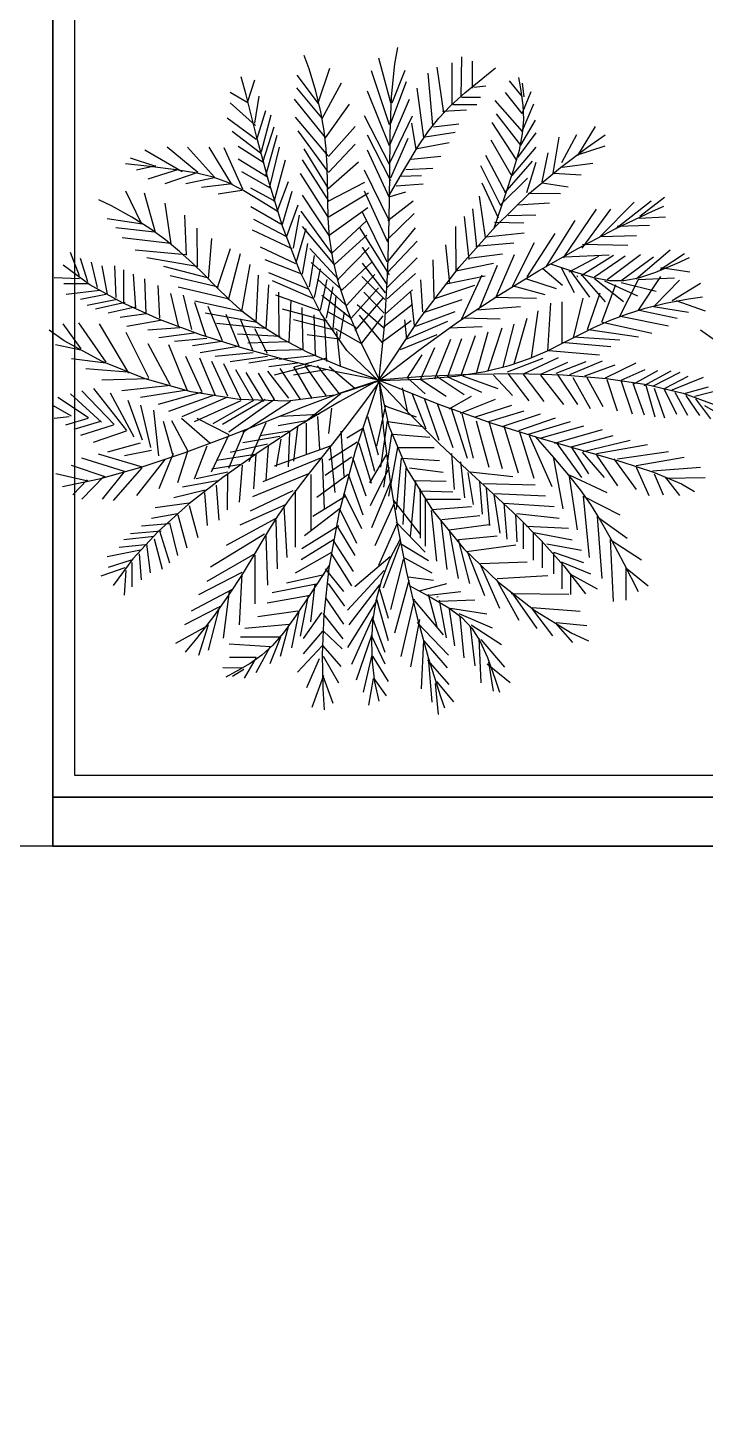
# Model space of a CAD drawing. Header units: millimetres. Extents: x 1993 to 4093, y 1262 to 2017.
# Drawn here: x 3543.47 to 3551.76, y 1584.18 to 1601.14 of the extents above; entities that cross this region are included whole.
import ezdxf

# ---------------------------------------------------------------- set-up
doc = ezdxf.new("R2010")
doc.units = ezdxf.units.MM
for name, color, linetype, lineweight in [('FLR CARPET', 254, 'Continuous', 15), ('LOW HEIGHT STORAGE WITH PLANTER BOX', 251, 'Continuous', 25), ('PASSAGE', 251, 'Continuous', 25)]:
    doc.layers.add(name, color=color, linetype=linetype, lineweight=lineweight)
doc.layers.add('PLANNER', color=3, linetype='Continuous')

# ---------------------------------------------------------------- blocks, each defined once
blk = doc.blocks.new('LSH 6FT')
at = {"layer": 'LOW HEIGHT STORAGE WITH PLANTER BOX'}
for p, q in [((-4.263, -26.893), (-4.41, -26.344)), ((-3.512, -26.912), (-3.512, -26.399)), ((-3.402, -26.82), (-3.393, -26.326)), ((-3.265, -26.71), (-3.265, -26.381)), ((-6.012, -26.875), (-5.93, -26.61)), ((-5.148, -26.899), (-5.412, -26.551)), ((-5.149, -26.878), (-5.012, -26.466)), ((-4.281, -27.159), (-4.501, -26.5)), ((-4.245, -26.893), (-4.089, -26.49)), ((-3.75, -27.168), (-3.805, -26.527)), ((-3.613, -27.013), (-3.695, -26.454)), ((-6.012, -26.893), (-6.232, -26.765)), ((-5.108, -27.074), (-5.414, -26.706)), ((-5.104, -27.082), (-4.866, -26.648)), ((-4.281, -27.416), (-4.547, -26.747)), ((-4.263, -27.141), (-4.071, -26.628)), ((-3.86, -27.315), (-3.943, -26.71)), ((-3.247, -26.701), (-3.1, -26.683)), ((-2.657, -27.021), (-2.859, -26.766)), ((-2.651, -26.818), (-2.81, -26.623)), ((-2.657, -27.021), (-2.547, -26.751)), ((-2.633, -26.816), (-2.65, -26.652)), ((-5.921, -27.168), (-6.232, -26.893)), ((-5.93, -27.141), (-5.875, -26.811)), ((-5.068, -27.311), (-5.444, -26.846)), ((-5.063, -27.319), (-4.771, -26.909)), ((-4.272, -27.397), (-4.034, -26.848)), ((-3.503, -26.912), (-3.21, -26.912)), ((-3.393, -26.82), (-3.164, -26.82)), ((-2.652, -27.241), (-2.987, -26.862)), ((-2.653, -27.232), (-2.513, -26.904)), ((-5.912, -27.342), (-6.269, -27.077)), ((-5.902, -27.342), (-5.792, -26.985)), ((-5.847, -27.489), (-5.728, -27.04)), ((-5.031, -27.54), (-5.432, -27.067)), ((-4.281, -27.645), (-4.584, -27.049)), ((-4.272, -27.617), (-3.998, -27.049)), ((-3.631, -26.994), (-3.338, -26.976)), ((-2.671, -27.409), (-2.969, -27.026)), ((-2.671, -27.409), (-2.492, -27.105)), ((-5.857, -27.507), (-6.205, -27.242)), ((-5.829, -27.617), (-5.692, -27.187)), ((-5.792, -27.782), (-5.655, -27.287)), ((-5.032, -27.736), (-5.397, -27.235)), ((-5.027, -27.548), (-4.701, -27.182)), ((-4.263, -27.846), (-4.547, -27.287)), ((-3.952, -27.461), (-4.007, -27.141)), ((-3.842, -27.306), (-3.476, -27.251)), ((-3.741, -27.187), (-3.43, -27.15)), ((-2.726, -27.59), (-3.023, -27.133)), ((-2.71, -27.561), (-2.484, -27.26)), ((-2.17, -27.623), (-1.985, -27.281)), ((-1.976, -27.538), (-1.756, -27.183)), ((-6.626, -27.745), (-7.001, -27.434)), ((-6.424, -27.8), (-6.754, -27.434)), ((-6.214, -27.883), (-6.488, -27.434)), ((-6.076, -27.947), (-6.305, -27.443)), ((-5.82, -27.626), (-6.131, -27.425)), ((-5.747, -27.938), (-5.628, -27.434)), ((-5.028, -27.941), (-5.323, -27.455)), ((-5.028, -27.744), (-4.702, -27.399)), ((-4.263, -27.809), (-4.052, -27.324)), ((-3.943, -27.452), (-3.549, -27.379)), ((-2.789, -27.772), (-3.037, -27.347)), ((-2.779, -27.78), (-2.484, -27.435)), ((-2.275, -27.754), (-2.202, -27.313)), ((-1.977, -27.529), (-1.639, -27.42)), ((-7.139, -27.672), (-7.45, -27.571)), ((-6.818, -27.736), (-7.276, -27.471)), ((-5.774, -27.8), (-6.131, -27.58)), ((-5.692, -28.102), (-5.554, -27.59)), ((-5.017, -28.101), (-5.346, -27.59)), ((-5.036, -27.945), (-4.661, -27.615)), ((-4.281, -28.057), (-4.547, -27.471)), ((-4.016, -27.58), (-3.65, -27.544)), ((-2.858, -27.991), (-3.1, -27.537)), ((-2.867, -27.992), (-2.531, -27.606)), ((-2.6, -27.991), (-2.483, -27.62)), ((-2.411, -27.861), (-2.339, -27.503)), ((-2.164, -27.678), (-1.791, -27.629)), ((-7.139, -27.663), (-7.377, -27.718)), ((-6.864, -27.709), (-7.239, -27.828)), ((-6.626, -27.745), (-7.029, -27.883)), ((-5.738, -27.938), (-6.086, -27.736)), ((-5.035, -28.285), (-5.371, -27.758)), ((-4.281, -28.341), (-4.584, -27.718)), ((-4.144, -27.791), (-3.888, -27.782)), ((-4.08, -27.709), (-3.75, -27.69)), ((-2.915, -28.153), (-3.16, -27.664)), ((-2.266, -27.753), (-1.933, -27.773)), ((-7.32, -28.362), (-7.509, -27.972)), ((-6.424, -27.809), (-6.772, -27.883)), ((-6.205, -27.883), (-6.58, -27.928)), ((-6.086, -27.965), (-6.379, -28.011)), ((-5.692, -28.093), (-5.976, -27.938)), ((-5.655, -28.222), (-5.518, -27.855)), ((-5.591, -28.377), (-5.472, -27.974)), ((-5.03, -28.097), (-4.583, -27.864)), ((-4.3, -28.597), (-4.584, -27.974)), ((-4.199, -27.91), (-3.869, -27.883)), ((-2.945, -28.304), (-3.147, -27.874)), ((-2.925, -28.145), (-2.591, -27.815)), ((-2.41, -27.87), (-2.092, -27.919)), ((-7.146, -28.478), (-7.277, -28)), ((-6.952, -28.619), (-7.028, -28.121)), ((-5.536, -28.524), (-5.399, -28.139)), ((-5.01, -28.531), (-5.346, -28.024)), ((-5.039, -28.298), (-4.536, -27.994)), ((-4.3, -28.331), (-3.988, -28.093)), ((-4.272, -28.038), (-4.08, -27.983)), ((-3.104, -28.542), (-3.176, -28.034)), ((-2.713, -28.141), (-2.32, -28.118)), ((-2.581, -27.998), (-2.185, -28.002)), ((-1.704, -28.535), (-1.286, -28.109)), ((-1.509, -28.433), (-1.077, -28.093)), ((-1.217, -28.28), (-0.914, -28.049)), ((-7.305, -28.377), (-7.737, -28.311)), ((-6.766, -28.758), (-6.787, -28.268)), ((-5.609, -28.377), (-5.976, -28.167)), ((-5.454, -28.67), (-5.38, -28.267)), ((-4.982, -28.743), (-5.36, -28.217)), ((-5.019, -28.514), (-4.545, -28.175)), ((-4.309, -28.844), (-4.611, -28.231)), ((-4.309, -28.57), (-3.979, -28.249)), ((-3.305, -28.812), (-3.361, -28.284)), ((-3.211, -28.655), (-3.261, -28.19)), ((-2.828, -28.273), (-2.488, -28.265)), ((-2.15, -28.789), (-1.747, -28.195)), ((-1.922, -28.67), (-1.571, -28.196)), ((-1.225, -28.304), (-0.901, -28.29)), ((-7.155, -28.475), (-7.63, -28.424)), ((-6.629, -28.9), (-6.636, -28.425)), ((-5.472, -28.68), (-5.957, -28.451)), ((-5.536, -28.533), (-5.939, -28.322)), ((-5.417, -28.835), (-5.298, -28.432)), ((-4.96, -28.866), (-5.344, -28.405)), ((-4.986, -28.735), (-4.563, -28.339)), ((-4.281, -29), (-4.648, -28.414)), ((-4.291, -28.826), (-3.961, -28.423)), ((-3.465, -28.958), (-3.468, -28.405)), ((-3.096, -28.532), (-2.631, -28.483)), ((-2.994, -28.355), (-2.634, -28.363)), ((-2.361, -28.899), (-2.007, -28.331)), ((-1.493, -28.404), (-1.096, -28.392)), ((-6.96, -28.616), (-7.554, -28.545)), ((-6.496, -29.05), (-6.456, -28.552)), ((-5.344, -28.991), (-5.28, -28.615)), ((-4.955, -28.874), (-4.556, -28.511)), ((-4.309, -28.973), (-3.943, -28.588)), ((-3.541, -29.104), (-3.592, -28.63)), ((-3.221, -28.646), (-2.756, -28.606)), ((-2.774, -29.137), (-2.505, -28.603)), ((-2.596, -29.023), (-2.253, -28.492)), ((-1.915, -28.625), (-1.362, -28.635)), ((-1.696, -28.53), (-1.257, -28.518)), ((-8.073, -29.009), (-8.183, -28.725)), ((-7.972, -29.083), (-8.064, -28.799)), ((-6.775, -28.755), (-7.392, -28.696)), ((-6.638, -28.897), (-7.249, -28.791)), ((-6.386, -29.154), (-6.227, -28.676)), ((-6.252, -29.304), (-6.103, -28.736)), ((-5.426, -28.863), (-5.857, -28.661)), ((-5.353, -28.991), (-5.802, -28.817)), ((-5.261, -29.147), (-5.197, -28.762)), ((-4.899, -29.061), (-5.254, -28.678)), ((-4.911, -29.057), (-4.529, -28.662)), ((-4.309, -29.119), (-4.611, -28.661)), ((-4.309, -29.156), (-3.943, -28.789)), ((-3.733, -29.29), (-3.747, -28.813)), ((-3.307, -28.794), (-2.898, -28.741)), ((-2.968, -29.259), (-2.748, -28.751)), ((-2.133, -28.78), (-1.589, -28.754)), ((-2.081, -28.96), (-1.716, -28.768)), ((-1.932, -29.006), (-1.536, -28.757)), ((-1.768, -29.023), (-1.396, -28.766)), ((-1.616, -29.057), (-1.208, -28.751)), ((-1.444, -29.07), (-1.048, -28.78)), ((-1.26, -29.046), (-0.844, -28.694)), ((-0.967, -28.934), (-0.668, -28.736)), ((-7.853, -29.156), (-7.926, -28.844)), ((-7.734, -29.238), (-7.798, -28.89)), ((-7.624, -29.275), (-7.642, -28.89)), ((-7.532, -29.348), (-7.532, -28.936)), ((-7.386, -29.403), (-7.413, -28.991)), ((-6.493, -29.041), (-7.044, -28.898)), ((-6.087, -29.446), (-5.984, -28.872)), ((-5.27, -29.174), (-5.756, -28.973)), ((-4.868, -29.18), (-5.238, -28.846)), ((-5.197, -29.275), (-5.124, -28.927)), ((-4.864, -29.188), (-4.489, -28.837)), ((-4.327, -29.22), (-4.611, -28.854)), ((-4.309, -29.293), (-3.961, -28.982)), ((-3.466, -28.949), (-3.006, -28.854)), ((-3.178, -29.411), (-2.959, -28.882)), ((-2.401, -28.921), (-2.16, -29.125)), ((-2.18, -28.908), (-2.019, -29.216)), ((-2.06, -28.959), (-1.833, -29.274)), ((-0.959, -28.91), (-0.602, -28.96)), ((-8.073, -29.046), (-8.384, -29.037)), ((-7.972, -29.11), (-8.265, -29.11)), ((-7.258, -29.467), (-7.276, -29.046)), ((-7.093, -29.531), (-7.111, -29.128)), ((-6.374, -29.148), (-6.965, -29.01)), ((-6.258, -29.293), (-6.866, -29.149)), ((-5.91, -29.581), (-5.882, -29.002)), ((-5.791, -29.659), (-5.757, -29.12)), ((-5.206, -29.293), (-5.71, -29.073)), ((-4.824, -29.363), (-5.161, -29.053)), ((-5.124, -29.431), (-5.042, -29.055)), ((-5.051, -29.531), (-4.968, -29.147)), ((-4.808, -29.375), (-4.458, -28.996)), ((-4.748, -29.53), (-4.414, -29.16)), ((-4.336, -29.302), (-4.62, -29.018)), ((-3.873, -29.452), (-3.896, -29.059)), ((-3.724, -29.289), (-3.235, -29.127)), ((-3.587, -29.109), (-3.109, -29.012)), ((-3.397, -29.546), (-3.145, -29)), ((-2.766, -29.132), (-2.379, -29.24)), ((-2.604, -29.047), (-2.241, -29.167)), ((-1.973, -29.027), (-1.981, -29.011)), ((-1.924, -29.002), (-1.64, -29.328)), ((-1.768, -29.044), (-1.414, -29.324)), ((-1.681, -29.577), (-1.507, -29.119)), ((-1.648, -29.074), (-1.244, -29.255)), ((-1.461, -29.504), (-1.232, -29.055)), ((-1.443, -29.091), (-1.015, -29.197)), ((-1.235, -29.054), (-0.789, -29.037)), ((-1.232, -29.431), (-0.957, -29.018)), ((-1.03, -29.376), (-0.728, -29.064)), ((-0.82, -29.312), (-0.472, -29.101)), ((-7.826, -29.192), (-8.238, -29.238)), ((-7.752, -29.238), (-8.064, -29.302)), ((-7.615, -29.302), (-7.981, -29.376)), ((-6.864, -29.623), (-6.956, -29.229)), ((-6.699, -29.669), (-6.8, -29.247)), ((-6.069, -29.451), (-6.663, -29.322)), ((-5.133, -29.44), (-5.673, -29.247)), ((-5.631, -29.76), (-5.633, -29.21)), ((-5.507, -29.821), (-5.482, -29.308)), ((-4.743, -29.538), (-5.109, -29.253)), ((-4.968, -29.66), (-4.932, -29.257)), ((-4.7, -29.681), (-4.359, -29.286)), ((-4.346, -29.467), (-4.593, -29.211)), ((-4.327, -29.476), (-3.998, -29.183)), ((-3.975, -29.62), (-4.018, -29.21)), ((-3.863, -29.46), (-3.392, -29.3)), ((-2.993, -29.272), (-2.48, -29.283)), ((-2.166, -29.834), (-2.166, -29.33)), ((-2.029, -29.769), (-1.91, -29.284)), ((-1.855, -29.669), (-1.699, -29.22)), ((-0.774, -29.312), (-0.417, -29.44)), ((-7.514, -29.339), (-7.88, -29.421)), ((-7.395, -29.394), (-7.725, -29.467)), ((-7.258, -29.476), (-7.578, -29.522)), ((-6.525, -29.76), (-6.662, -29.339)), ((-5.901, -29.584), (-6.538, -29.47)), ((-6.324, -29.806), (-6.498, -29.385)), ((-6.122, -29.879), (-6.278, -29.486)), ((-5.042, -29.568), (-5.591, -29.421)), ((-5.336, -29.916), (-5.348, -29.4)), ((-5.185, -29.985), (-5.203, -29.487)), ((-4.688, -29.643), (-5.036, -29.453)), ((-4.886, -29.788), (-4.831, -29.458)), ((-4.355, -29.65), (-4.675, -29.366)), ((-4.364, -29.834), (-4.648, -29.495)), ((-4.346, -29.632), (-3.998, -29.357)), ((-3.956, -29.627), (-3.477, -29.447)), ((-3.211, -29.428), (-2.675, -29.385)), ((-2.541, -30.017), (-2.459, -29.44)), ((-2.34, -29.934), (-2.303, -29.348)), ((-1.223, -29.431), (-0.756, -29.531)), ((-1.049, -29.385), (-0.618, -29.458)), ((-8.055, -29.907), (-8.275, -29.601)), ((-7.749, -30.069), (-8.083, -29.585)), ((-7.47, -30.204), (-7.831, -29.598)), ((-7.084, -29.559), (-7.496, -29.632)), ((-6.846, -29.65), (-7.239, -29.678)), ((-5.799, -29.656), (-6.396, -29.594)), ((-5.948, -29.934), (-6.104, -29.541)), ((-5.774, -29.962), (-5.93, -29.66)), ((-4.959, -29.678), (-5.454, -29.55)), ((-5.046, -30.06), (-5.076, -29.539)), ((-4.628, -29.839), (-4.95, -29.656)), ((-4.62, -29.835), (-4.359, -29.503)), ((-4.373, -29.824), (-4.016, -29.559)), ((-4.068, -29.786), (-4.093, -29.549)), ((-4.077, -29.787), (-3.566, -29.567)), ((-3.551, -29.647), (-3.146, -29.631)), ((-3.397, -29.525), (-2.926, -29.537)), ((-3.073, -30.172), (-2.899, -29.65)), ((-2.889, -30.127), (-2.752, -29.605)), ((-2.752, -30.09), (-2.596, -29.531)), ((-1.845, -29.669), (-1.232, -29.76)), ((-1.671, -29.577), (-1.067, -29.715)), ((-1.452, -29.504), (-0.866, -29.623)), ((-7.224, -30.262), (-7.505, -29.705)), ((-6.672, -29.715), (-7.102, -29.769)), ((-6.516, -29.779), (-6.91, -29.815)), ((-6.333, -29.815), (-6.69, -29.87)), ((-5.62, -29.754), (-6.141, -29.727)), ((-5.515, -29.818), (-6.013, -29.836)), ((-4.895, -29.788), (-5.289, -29.733)), ((-4.88, -30.115), (-4.925, -29.695)), ((-4.146, -29.914), (-3.696, -29.728)), ((-3.723, -30.273), (-3.53, -29.788)), ((-3.567, -30.246), (-3.393, -29.779)), ((-3.402, -30.227), (-3.228, -29.742)), ((-3.21, -30.191), (-3.073, -29.696)), ((-2.175, -29.824), (-1.571, -29.879)), ((-2.029, -29.76), (-1.461, -29.797)), ((-8.058, -29.92), (-8.37, -29.857)), ((-6.965, -30.345), (-7.234, -29.844)), ((-6.751, -30.422), (-6.982, -29.858)), ((-6.578, -30.428), (-6.773, -30.001)), ((-6.131, -29.879), (-6.598, -29.953)), ((-5.948, -29.953), (-6.415, -29.998)), ((-5.774, -29.998), (-6.232, -30.063)), ((-5.356, -29.919), (-5.813, -29.932)), ((-5.176, -29.988), (-5.636, -30.038)), ((-4.062, -30.264), (-3.878, -29.98)), ((-3.897, -30.273), (-3.723, -29.889)), ((-2.331, -29.925), (-1.708, -29.98)), ((-7.753, -30.082), (-8.174, -30.03)), ((-7.487, -30.192), (-7.999, -30.15)), ((-6.415, -30.471), (-6.603, -30.019)), ((-6.259, -30.486), (-6.453, -30.059)), ((-6.096, -30.529), (-6.307, -30.091)), ((-5.944, -30.537), (-6.159, -30.164)), ((-5.646, -30.026), (-6.003, -30.081)), ((-5.408, -30.081), (-5.756, -30.127)), ((-5.234, -30.108), (-5.692, -30.227)), ((-5.365, -30.53), (-5.619, -30.147)), ((-5.06, -30.163), (-5.454, -30.227)), ((-5.227, -30.513), (-5.452, -30.125)), ((-5.063, -30.025), (-5.445, -30.131)), ((-5.057, -30.478), (-5.313, -30.108)), ((-4.89, -30.455), (-5.161, -30.115)), ((-4.705, -30.391), (-5.017, -30.127)), ((-2.835, -30.189), (-2.398, -30.018)), ((-2.638, -30.21), (-2.209, -30.013)), ((-2.427, -30.217), (-2.098, -30.067)), ((-2.241, -30.202), (-1.872, -30.06)), ((-2.074, -30.222), (-1.674, -30.052)), ((-1.889, -30.236), (-1.517, -30.102)), ((-1.635, -30.259), (-1.258, -30.077)), ((-1.445, -30.291), (-1.149, -30.16)), ((-1.29, -30.333), (-0.993, -30.173)), ((-1.161, -30.354), (-0.831, -30.175)), ((-7.228, -30.275), (-7.801, -30.29)), ((-5.82, -30.549), (-6.034, -30.197)), ((-5.686, -30.525), (-5.882, -30.204)), ((-5.514, -30.51), (-5.768, -30.181)), ((-4.062, -30.255), (-3.842, -30.456)), ((-3.897, -30.282), (-3.585, -30.484)), ((-3.695, -30.246), (-3.366, -30.466)), ((-3.576, -30.246), (-3.155, -30.438)), ((-3.384, -30.237), (-2.954, -30.392)), ((-3.005, -30.228), (-2.773, -30.476)), ((-2.83, -30.207), (-2.573, -30.544)), ((-2.647, -30.213), (-2.39, -30.549)), ((-2.433, -30.228), (-2.151, -30.586)), ((-2.227, -30.218), (-1.98, -30.586)), ((-2.035, -30.258), (-1.823, -30.636)), ((-1.864, -30.258), (-1.668, -30.612)), ((-1.618, -30.283), (-1.491, -30.666)), ((-1.442, -30.3), (-1.31, -30.701)), ((-1.302, -30.327), (-1.163, -30.716)), ((-1.146, -30.34), (-1.033, -30.737)), ((-1.054, -30.362), (-0.721, -30.191)), ((-0.904, -30.386), (-0.622, -30.24)), ((-0.821, -30.41), (-0.437, -30.254)), ((-7.963, -30.75), (-8.338, -30.502)), ((-7.807, -30.804), (-8.183, -30.456)), ((-7.652, -30.832), (-8.045, -30.42)), ((-7.496, -30.905), (-7.899, -30.392)), ((-7.404, -30.988), (-7.697, -30.447)), ((-6.96, -30.353), (-7.555, -30.422)), ((-6.755, -30.414), (-7.329, -30.503)), ((-6.574, -30.436), (-7.11, -30.588)), ((-6.415, -30.471), (-6.986, -30.675)), ((-6.262, -30.499), (-6.822, -30.738)), ((-4.877, -30.459), (-5.327, -30.815)), ((-4.126, -30.383), (-4.062, -30.667)), ((-4.007, -30.447), (-3.833, -30.887)), ((-3.549, -30.64), (-3.274, -30.484)), ((-1.038, -30.386), (-0.915, -30.751)), ((-0.922, -30.391), (-0.765, -30.708)), ((-0.785, -30.438), (-0.63, -30.718)), ((-0.658, -30.45), (-0.376, -30.37)), ((-0.65, -30.476), (-0.485, -30.724)), ((-0.543, -30.484), (-0.241, -30.408)), ((-0.534, -30.519), (-0.351, -30.762)), ((-8.173, -30.731), (-8.393, -30.603)), ((-7.304, -31.024), (-7.478, -30.539)), ((-7.203, -31.116), (-7.322, -30.594)), ((-7.102, -31.217), (-7.166, -30.658)), ((-6.099, -30.542), (-6.67, -30.799)), ((-5.944, -30.537), (-6.443, -30.826)), ((-5.8, -30.528), (-6.324, -30.831)), ((-5.686, -30.525), (-6.248, -30.925)), ((-5.491, -30.55), (-6.075, -30.93)), ((-4.991, -30.633), (-5.027, -30.942)), ((-4.327, -30.594), (-4.437, -31.098)), ((-4.336, -30.603), (-3.952, -30.74)), ((-3.851, -30.521), (-3.677, -31.024)), ((-3.695, -30.575), (-3.503, -31.116)), ((-3.53, -30.621), (-3.329, -31.244)), ((-3.411, -30.695), (-2.981, -30.521)), ((-3.228, -30.74), (-2.78, -30.594)), ((-3.063, -30.795), (-2.633, -30.667)), ((-0.199, -30.731), (-0.419, -30.603)), ((-8.201, -30.74), (-8.384, -30.759)), ((-7.972, -30.759), (-8.247, -30.841)), ((-7.816, -30.795), (-8.146, -30.896)), ((-7.661, -30.841), (-8.064, -30.969)), ((-6.928, -31.217), (-7.047, -30.795)), ((-6.745, -31.162), (-6.946, -30.786)), ((-6.479, -31.061), (-6.827, -30.759)), ((-6.241, -30.96), (-6.635, -30.759)), ((-5.792, -30.814), (-6.003, -31.29)), ((-5.297, -30.788), (-5.643, -30.851)), ((-5.14, -30.709), (-5.612, -30.736)), ((-5.298, -30.817), (-5.299, -31.203)), ((-5.16, -30.735), (-5.136, -31.141)), ((-4.547, -30.735), (-4.417, -31.204)), ((-4.309, -30.786), (-4.391, -31.354)), ((-4.3, -30.795), (-3.869, -30.859)), ((-3.393, -30.704), (-3.256, -31.244)), ((-3.219, -30.786), (-3.063, -31.354)), ((-3.063, -30.795), (-2.899, -31.372)), ((-2.899, -30.859), (-2.432, -30.704)), ((-2.88, -30.85), (-2.706, -31.427)), ((-2.697, -30.905), (-2.248, -30.75)), ((-2.578, -30.951), (-2.065, -30.795)), ((-2.422, -30.997), (-1.9, -30.85)), ((-7.505, -30.914), (-7.908, -31.052)), ((-6.25, -30.969), (-6.461, -31.418)), ((-6.049, -30.896), (-6.25, -31.372)), ((-5.621, -30.979), (-6.076, -31.057)), ((-5.507, -30.913), (-5.864, -30.97)), ((-5.61, -31.014), (-5.666, -31.349)), ((-5.502, -30.931), (-5.521, -31.351)), ((-5.408, -30.862), (-5.456, -31.282)), ((-4.877, -30.914), (-4.84, -31.464)), ((-4.6, -30.876), (-4.802, -31.002)), ((-4.605, -30.868), (-4.464, -31.406)), ((-4.254, -30.951), (-4.355, -31.601)), ((-4.236, -30.951), (-3.787, -30.988)), ((-2.688, -30.924), (-2.514, -31.491)), ((-2.569, -30.969), (-2.294, -31.592)), ((-2.258, -31.061), (-1.671, -30.896)), ((-2.056, -31.107), (-1.543, -30.969)), ((-1.91, -31.162), (-1.333, -31.024)), ((-7.331, -31.061), (-7.734, -31.171)), ((-7.194, -31.153), (-7.523, -31.217)), ((-6.928, -31.189), (-7.102, -31.62)), ((-6.754, -31.162), (-6.873, -31.546)), ((-6.516, -31.098), (-6.672, -31.501)), ((-5.773, -31.075), (-6.231, -31.174)), ((-5.767, -31.093), (-5.795, -31.516)), ((-5.005, -31.098), (-5.692, -31.345)), ((-4.674, -31.051), (-5.024, -31.269)), ((-5.005, -31.116), (-4.95, -31.665)), ((-4.657, -31.062), (-4.504, -31.55)), ((-4.181, -31.116), (-4.291, -31.711)), ((-4.181, -31.116), (-3.732, -31.116)), ((-3.52, -31.189), (-3.487, -31.63)), ((-2.239, -31.052), (-1.928, -31.482)), ((-2.056, -31.107), (-1.845, -31.436)), ((-1.919, -31.171), (-1.653, -31.482)), ((-1.745, -31.189), (-1.122, -31.079)), ((-1.488, -31.253), (-0.866, -31.162)), ((-7.761, -31.473), (-8.173, -31.336)), ((-7.523, -31.409), (-8.045, -31.244)), ((-7.304, -31.354), (-7.844, -31.198)), ((-7.313, -31.363), (-7.661, -31.766)), ((-7.029, -31.262), (-7.377, -31.702)), ((-6.097, -31.324), (-6.454, -31.38)), ((-5.925, -31.201), (-6.392, -31.274)), ((-6.085, -31.33), (-6.122, -31.784)), ((-5.916, -31.198), (-5.944, -31.621)), ((-5.124, -31.244), (-5.829, -31.537)), ((-5.106, -31.253), (-5.078, -31.867)), ((-4.744, -31.235), (-5.068, -31.458)), ((-4.731, -31.238), (-4.568, -31.708)), ((-4.318, -31.198), (-4.526, -31.548)), ((-4.283, -31.359), (-4.517, -31.83)), ((-4.135, -31.244), (-4.199, -31.876)), ((-4.126, -31.244), (-3.668, -31.272)), ((-4.08, -31.363), (-4.117, -32.059)), ((-4.034, -31.363), (-3.622, -31.418)), ((-3.412, -31.289), (-3.362, -31.73)), ((-2.276, -31.226), (-2.157, -31.867)), ((-1.745, -31.207), (-1.488, -31.583)), ((-1.534, -31.253), (-1.259, -31.629)), ((-1.259, -31.336), (-0.673, -31.235)), ((-1.259, -31.354), (-1.104, -31.702)), ((-1.058, -31.4), (-0.472, -31.354)), ((-7.972, -31.528), (-8.366, -31.436)), ((-7.981, -31.51), (-8.155, -31.693)), ((-7.771, -31.464), (-8.045, -31.748)), ((-7.532, -31.418), (-7.798, -31.748)), ((-6.389, -31.523), (-6.815, -31.602)), ((-6.26, -31.415), (-6.646, -31.5)), ((-6.263, -31.435), (-6.265, -31.878)), ((-5.27, -31.436), (-5.957, -31.72)), ((-5.243, -31.446), (-5.243, -32.123)), ((-4.786, -31.444), (-5.171, -31.727)), ((-4.781, -31.452), (-4.608, -31.938)), ((-3.961, -31.519), (-4.025, -32.206)), ((-3.961, -31.519), (-3.585, -31.528)), ((-3.32, -31.422), (-3.254, -31.814)), ((-3.287, -31.414), (-2.77, -31.472)), ((-3.179, -31.53), (-3.145, -31.93)), ((-2.084, -31.446), (-1.983, -32.123)), ((-2.074, -31.455), (-1.617, -31.665)), ((-1.04, -31.436), (-0.93, -31.693)), ((-0.902, -31.491), (-0.417, -31.482)), ((-0.902, -31.482), (-0.728, -31.702)), ((-6.535, -31.637), (-6.918, -31.731)), ((-6.544, -31.669), (-6.511, -32.072)), ((-6.401, -31.575), (-6.368, -32.007)), ((-5.463, -31.647), (-5.985, -31.894)), ((-5.435, -31.638), (-5.435, -32.334)), ((-4.839, -31.671), (-4.621, -32.108)), ((-4.271, -31.546), (-4.5, -32.101)), ((-3.915, -31.647), (-3.503, -31.656)), ((-3.906, -31.62), (-3.906, -32.224)), ((-3.129, -31.555), (-2.495, -31.572)), ((-3.095, -31.614), (-3.054, -32.072)), ((-3.004, -31.689), (-2.929, -32.164)), ((-2.995, -31.68), (-2.37, -31.705)), ((-6.734, -31.797), (-7.149, -31.853)), ((-6.734, -31.826), (-6.628, -32.216)), ((-5.564, -31.821), (-6.113, -32.068)), ((-5.573, -31.839), (-5.536, -32.462)), ((-4.883, -31.861), (-5.32, -32.197)), ((-4.814, -31.71), (-5.219, -31.962)), ((-4.891, -31.865), (-4.683, -32.286)), ((-4.222, -31.798), (-4.46, -32.318)), ((-4.231, -31.763), (-3.899, -32.185)), ((-3.842, -31.748), (-3.411, -31.748)), ((-3.842, -31.748), (-3.842, -32.325)), ((-3.759, -31.876), (-3.274, -31.839)), ((-2.879, -31.797), (-2.262, -31.839)), ((-2.879, -31.797), (-2.845, -32.239)), ((-1.91, -31.711), (-1.836, -32.462)), ((-1.91, -31.711), (-1.461, -31.94)), ((-6.874, -31.929), (-7.193, -31.983)), ((-6.974, -32.038), (-6.874, -32.439)), ((-6.871, -31.938), (-6.76, -32.344)), ((-5.673, -31.986), (-6.278, -32.316)), ((-5.673, -32.004), (-5.655, -32.6)), ((-4.197, -32.029), (-3.841, -32.397)), ((-3.769, -31.885), (-3.704, -32.508)), ((-3.65, -32.004), (-3.576, -32.609)), ((-3.64, -31.995), (-3.173, -31.949)), ((-2.737, -31.93), (-2.72, -32.272)), ((-2.72, -31.922), (-2.204, -31.98)), ((-2.645, -32.039), (-2.645, -32.355)), ((-1.736, -31.959), (-1.681, -32.719)), ((-1.717, -31.977), (-1.369, -32.224)), ((-7.161, -32.204), (-7.532, -32.246)), ((-7.076, -32.138), (-7.45, -32.171)), ((-6.98, -32.049), (-7.316, -32.08)), ((-7.097, -32.135), (-6.971, -32.527)), ((-5.811, -32.178), (-6.47, -32.581)), ((-5.792, -32.197), (-5.774, -32.801)), ((-4.9, -32.076), (-5.351, -32.357)), ((-4.915, -32.086), (-4.705, -32.44)), ((-4.19, -32.055), (-4.414, -32.561)), ((-3.549, -32.123), (-3.063, -32.059)), ((-3.549, -32.123), (-3.439, -32.719)), ((-3.43, -32.242), (-2.963, -32.197)), ((-2.604, -32.08), (-2.087, -32.105)), ((-2.52, -32.155), (-2.52, -32.497)), ((-2.512, -32.155), (-2.045, -32.247)), ((-7.328, -32.373), (-7.735, -32.455)), ((-7.272, -32.307), (-7.589, -32.341)), ((-7.255, -32.301), (-7.21, -32.652)), ((-7.162, -32.233), (-7.062, -32.604)), ((-4.966, -32.247), (-5.363, -32.493)), ((-4.979, -32.244), (-4.724, -32.636)), ((-4.148, -32.281), (-4.357, -32.84)), ((-4.146, -32.29), (-3.804, -32.501)), ((-3.439, -32.242), (-3.302, -32.783)), ((-3.338, -32.389), (-2.734, -32.307)), ((-2.412, -32.264), (-2.412, -32.589)), ((-2.354, -32.297), (-1.929, -32.372)), ((-1.58, -32.242), (-1.543, -33.003)), ((-1.58, -32.242), (-1.195, -32.49)), ((-7.443, -32.496), (-7.722, -32.585)), ((-7.434, -32.522), (-7.435, -32.82)), ((-7.343, -32.416), (-7.318, -32.735)), ((-5.93, -32.417), (-6.516, -32.755)), ((-5.93, -32.435), (-5.93, -33.03)), ((-4.989, -32.401), (-5.434, -32.656)), ((-4.992, -32.414), (-4.745, -32.81)), ((-4.27, -32.455), (-4.704, -32.822)), ((-4.111, -32.489), (-4.268, -33.101)), ((-4.098, -32.467), (-3.763, -32.651)), ((-3.329, -32.389), (-3.118, -32.929)), ((-3.173, -32.536), (-2.935, -33.085)), ((-3.164, -32.536), (-2.596, -32.517)), ((-2.27, -32.397), (-1.904, -32.522)), ((-2.27, -32.405), (-2.27, -32.664)), ((-2.179, -32.514), (-1.82, -32.664)), ((-2.17, -32.514), (-2.17, -32.847)), ((-7.519, -32.588), (-7.813, -32.691)), ((-7.508, -32.622), (-7.526, -32.926)), ((-6.086, -32.645), (-6.617, -32.92)), ((-6.086, -32.664), (-6.122, -33.287)), ((-5.079, -32.673), (-5.542, -32.778)), ((-5.069, -32.602), (-4.841, -32.881)), ((-4.345, -32.622), (-4.795, -33.106)), ((-4.053, -32.701), (-3.739, -32.74)), ((-2.963, -32.719), (-2.34, -32.682)), ((-2.07, -32.664), (-1.737, -32.847)), ((-2.062, -32.664), (-2.062, -32.914)), ((-1.388, -32.581), (-1.388, -32.984)), ((-1.369, -32.6), (-1.113, -32.81)), ((-6.205, -32.856), (-6.708, -33.122)), ((-6.241, -32.874), (-6.314, -33.452)), ((-5.179, -32.789), (-5.716, -32.897)), ((-5.192, -32.786), (-5.247, -33.252)), ((-5.031, -32.783), (-4.829, -33.057)), ((-4.404, -32.797), (-4.779, -33.289)), ((-4.412, -32.822), (-4.295, -33.206)), ((-4.041, -32.745), (-4.218, -33.391)), ((-3.912, -32.872), (-3.576, -32.781)), ((-3.793, -32.925), (-3.408, -32.878)), ((-2.972, -32.728), (-2.697, -33.232)), ((-6.36, -33.058), (-6.498, -33.598)), ((-5.273, -32.933), (-5.779, -33.022)), ((-5.277, -32.926), (-5.375, -33.428)), ((-5.065, -32.955), (-4.841, -33.28)), ((-4.429, -32.981), (-4.795, -33.564)), ((-4.437, -32.972), (-4.295, -33.481)), ((-3.979, -32.975), (-4.141, -33.674)), ((-3.974, -32.993), (-3.624, -33.411)), ((-3.807, -32.91), (-3.699, -33.308)), ((-3.684, -32.943), (-3.702, -32.948)), ((-3.672, -32.987), (-3.586, -33.448)), ((-3.67, -32.996), (-3.237, -32.983)), ((-2.789, -32.902), (-2.084, -32.911)), ((-2.77, -32.911), (-2.477, -33.332)), ((-6.379, -33.076), (-6.791, -33.287)), ((-5.403, -33.122), (-5.891, -33.188)), ((-5.39, -33.125), (-5.481, -33.57)), ((-5.114, -33.137), (-5.335, -33.457)), ((-5.096, -33.147), (-4.849, -33.458)), ((-4.479, -33.181), (-4.745, -33.772)), ((-4.487, -33.206), (-4.337, -33.622)), ((-3.912, -33.223), (-4.021, -33.803)), ((-3.548, -33.096), (-3.484, -33.543)), ((-3.533, -33.082), (-3.087, -33.151)), ((-3.429, -33.149), (-3.022, -33.323)), ((-3.42, -33.184), (-3.368, -33.692)), ((-2.541, -33.085), (-2.285, -33.424)), ((-2.532, -33.076), (-1.946, -33.122)), ((-6.498, -33.296), (-6.901, -33.516)), ((-6.498, -33.287), (-6.617, -33.662)), ((-5.507, -33.284), (-6.05, -33.331)), ((-5.521, -33.314), (-5.619, -33.677)), ((-5.101, -33.366), (-5.338, -33.643)), ((-5.093, -33.361), (-4.858, -33.582)), ((-3.94, -33.259), (-3.557, -33.658)), ((-3.293, -33.302), (-3.237, -33.79)), ((-3.278, -33.288), (-2.909, -33.53)), ((-2.248, -33.268), (-2.038, -33.506)), ((-2.239, -33.259), (-1.864, -33.296)), ((-5.737, -33.557), (-6.242, -33.525)), ((-5.616, -33.438), (-6.102, -33.438)), ((-5.745, -33.561), (-5.917, -33.874)), ((-5.616, -33.438), (-5.746, -33.767)), ((-5.101, -33.539), (-5.404, -33.867)), ((-5.096, -33.546), (-4.875, -33.797)), ((-4.495, -33.406), (-4.687, -33.964)), ((-4.504, -33.414), (-4.337, -33.764)), ((-3.863, -33.475), (-3.891, -34.071)), ((-3.86, -33.484), (-3.572, -33.814)), ((-3.186, -33.453), (-3.162, -33.997)), ((-3.163, -33.466), (-2.872, -33.805)), ((-5.914, -33.688), (-6.239, -33.686)), ((-5.914, -33.688), (-6.059, -33.94)), ((-5.139, -33.703), (-5.295, -34.058)), ((-5.093, -33.673), (-4.902, -33.997)), ((-4.495, -33.656), (-4.604, -34.114)), ((-4.487, -33.672), (-4.295, -33.981)), ((-3.816, -33.719), (-3.555, -34.018)), ((-3.805, -33.687), (-3.762, -34.235)), ((-6.071, -33.818), (-6.322, -33.813)), ((-6.061, -33.834), (-6.201, -33.921)), ((-5.087, -33.907), (-5.232, -34.299)), ((-3.082, -33.767), (-2.802, -33.995)), ((-3.069, -33.744), (-3.011, -34.099)), ((-5.095, -33.912), (-4.973, -34.246)), ((-4.479, -33.947), (-4.537, -34.272)), ((-4.47, -33.947), (-4.32, -34.156)), ((-3.719, -34.006), (-3.683, -34.385)), ((-3.706, -33.983), (-3.497, -34.23))]:
    blk.add_line(p, q, dxfattribs=at)
at = {"layer": 'LOW HEIGHT STORAGE WITH PLANTER BOX', "ltscale": 0.7}
for points in [[(-9, -36), (-9, 36), (-8.4, 36), (-8.4, -36)], [(-8.4, -35.4), (8.4, -35.4), (8.4, -36), (-8.4, -36)]]:
    blk.add_lwpolyline(points, close=True, dxfattribs=at)
at = {"layer": 'LOW HEIGHT STORAGE WITH PLANTER BOX', "ltscale": 0.1}
for points in [[(-8.4, -35.4), (-8.4, 35.4), (7.801, 35.4), (7.8, -35.4)], [(-8.133, -35.133), (-8.133, 35.133), (7.534, 35.133), (7.534, -35.133)]]:
    blk.add_lwpolyline(points, close=True, dxfattribs=at)
at = {"layer": 'LOW HEIGHT STORAGE WITH PLANTER BOX'}
for points in [[(-4.41, -30.31), (-4.337, -29.591), (-4.299, -28.93), (-4.282, -28.324), (-4.277, -27.772), (-4.272, -27.27), (-4.255, -26.818), (-4.216, -26.412), (-4.177, -26.214)], [(-4.403, -30.29), (-4.626, -29.834), (-4.789, -29.439), (-4.902, -29.097), (-4.974, -28.8), (-5.014, -28.538), (-5.032, -28.302), (-5.036, -28.085), (-5.037, -27.876), (-5.041, -27.668), (-5.055, -27.455), (-5.08, -27.234), (-5.122, -27.001), (-5.182, -26.749), (-5.264, -26.476), (-5.324, -26.312)], [(-4.41, -30.301), (-4.8, -29.925), (-5.12, -29.468), (-5.379, -28.952), (-5.59, -28.402), (-5.762, -27.844), (-5.907, -27.3), (-6.036, -26.795), (-6.097, -26.574)], [(-4.279, -28.02), (-4.091, -27.695), (-3.939, -27.443), (-3.806, -27.243), (-3.677, -27.078), (-3.533, -26.926), (-3.359, -26.769), (-3.138, -26.588), (-2.981, -26.463)], [(-3, -28.426), (-2.862, -28.025), (-2.76, -27.715), (-2.69, -27.472), (-2.65, -27.273), (-2.636, -27.096), (-2.644, -26.918), (-2.672, -26.715), (-2.695, -26.582)], [(-4.418, -30.302), (-3.907, -29.533), (-3.426, -28.905), (-2.977, -28.401), (-2.564, -28), (-2.188, -27.684), (-1.854, -27.434), (-1.64, -27.284)], [(-5.644, -28.227), (-5.886, -28.074), (-6.083, -27.957), (-6.259, -27.869), (-6.437, -27.804), (-6.64, -27.754), (-6.891, -27.713), (-7.215, -27.672), (-7.513, -27.639)], [(-4.408, -30.29), (-4.886, -30.118), (-5.278, -29.949), (-5.597, -29.782), (-5.856, -29.619), (-6.067, -29.459), (-6.244, -29.303), (-6.399, -29.149), (-6.545, -29), (-6.693, -28.854), (-6.85, -28.711), (-7.023, -28.571), (-7.215, -28.431), (-7.433, -28.293), (-7.683, -28.155), (-7.84, -28.078)], [(-4.403, -30.29), (-3.922, -29.92), (-3.434, -29.572), (-2.943, -29.247), (-2.455, -28.948), (-1.975, -28.675), (-1.508, -28.431), (-1.058, -28.217), (-0.92, -28.158)], [(-2.307, -28.864), (-2.014, -28.962), (-1.782, -29.03), (-1.588, -29.067), (-1.411, -29.069), (-1.228, -29.036), (-1.018, -28.965), (-0.758, -28.855), (-0.606, -28.785)], [(-4.391, -30.292), (-4.947, -30.182), (-5.508, -30.052), (-6.061, -29.902), (-6.594, -29.734), (-7.094, -29.547), (-7.549, -29.342), (-7.947, -29.12), (-8.274, -28.881)], [(-4.4, -30.292), (-3.893, -30.278), (-3.467, -30.24), (-3.112, -30.183), (-2.815, -30.109), (-2.564, -30.023), (-2.347, -29.93), (-2.152, -29.834), (-1.967, -29.737), (-1.78, -29.646), (-1.586, -29.559), (-1.378, -29.48), (-1.151, -29.408), (-0.901, -29.345), (-0.621, -29.292), (-0.447, -29.269)], [(-4.399, -30.298), (-4.949, -30.473), (-5.528, -30.546), (-6.12, -30.528), (-6.707, -30.432), (-7.271, -30.272), (-7.796, -30.059), (-8.263, -29.806), (-8.447, -29.675)], [(3.576, -30.298), (3.026, -30.473), (2.446, -30.546), (1.855, -30.528), (1.268, -30.432), (0.703, -30.272), (0.179, -30.059), (-0.289, -29.806), (-0.472, -29.675)], [(-4.437, -30.301), (-4.871, -30.445), (-5.328, -30.616), (-5.803, -30.804), (-6.294, -30.997), (-6.798, -31.185), (-7.312, -31.357), (-7.832, -31.502), (-8.282, -31.595)], [(-4.394, -30.278), (-4.889, -30.552), (-5.384, -30.847), (-5.865, -31.158), (-6.321, -31.481), (-6.74, -31.811), (-7.111, -32.145), (-7.422, -32.478), (-7.661, -32.806)], [(-4.4, -30.301), (-4.61, -30.59), (-4.802, -30.844), (-4.976, -31.068), (-5.135, -31.269), (-5.279, -31.451), (-5.411, -31.62), (-5.532, -31.783), (-5.644, -31.945), (-5.748, -32.111), (-5.853, -32.286), (-5.965, -32.476), (-6.092, -32.683), (-6.243, -32.912), (-6.424, -33.169), (-6.644, -33.457), (-6.781, -33.624)], [(-4.408, -30.282), (-4.701, -31.158), (-4.9, -31.923), (-5.022, -32.588), (-5.084, -33.16), (-5.103, -33.65), (-5.095, -34.068), (-5.081, -34.329)], [(-4.425, -30.287), (-3.86, -30.241), (-3.285, -30.214), (-2.712, -30.207), (-2.154, -30.224), (-1.622, -30.268), (-1.128, -30.341), (-0.685, -30.447), (-0.305, -30.588)], [(-4.41, -30.292), (-4.286, -30.855), (-4.058, -31.393), (-3.746, -31.896), (-3.369, -32.356), (-2.947, -32.764), (-2.5, -33.111), (-2.047, -33.389), (-1.842, -33.482)], [(-4.408, -30.302), (-4.353, -30.906), (-4.277, -31.501), (-4.182, -32.081), (-4.07, -32.643), (-3.944, -33.18), (-3.805, -33.689), (-3.657, -34.165), (-3.606, -34.306)], [(-4.406, -30.308), (-4.024, -30.714), (-3.666, -31.069), (-3.329, -31.387), (-3.01, -31.681), (-2.709, -31.966), (-2.421, -32.256), (-2.145, -32.564), (-1.879, -32.906)], [(-4.4, -30.292), (-3.679, -30.585), (-3.025, -30.816), (-2.436, -31), (-1.911, -31.151), (-1.448, -31.285), (-1.046, -31.416), (-0.703, -31.559), (-0.547, -31.652)], [(-2.497, -30.981), (-2.269, -31.242), (-2.09, -31.453), (-1.945, -31.635), (-1.82, -31.812), (-1.7, -32.007), (-1.568, -32.241), (-1.411, -32.538), (-1.235, -32.879)], [(-4.151, -32.238), (-4.279, -32.489), (-4.377, -32.742), (-4.445, -32.994), (-4.486, -33.246), (-4.501, -33.496), (-4.492, -33.742), (-4.462, -33.985), (-4.412, -34.222)], [(-5.016, -32.554), (-5.248, -32.909), (-5.43, -33.181), (-5.579, -33.385), (-5.711, -33.539), (-5.842, -33.658), (-5.987, -33.761), (-6.164, -33.864), (-6.284, -33.928)], [(-4.031, -32.809), (-3.76, -32.957), (-3.552, -33.081), (-3.394, -33.199), (-3.272, -33.327), (-3.172, -33.484), (-3.081, -33.686), (-2.986, -33.952), (-2.933, -34.111)]]:
    blk.add_lwpolyline(points, dxfattribs=at)
blk = doc.blocks.new('CUBICLE ZONE 02')
at = {"layer": 'PLANNER', "ltscale": 25}
blk.add_lwpolyline([(97448.685, 8762.751), (97630.437, 8762.751), (97630.437, 8645.769), (97448.685, 8645.769)], close=True, dxfattribs=at)
blk = doc.blocks.new('WORKSTATION AREA 03')
at = {"layer": 'PLANNER', "ltscale": 25}
blk.add_lwpolyline([(97630.437, 8645.769), (97832.376, 8645.769), (97832.376, 8762.75), (97630.437, 8762.75)], close=True, dxfattribs=at)

msp = doc.modelspace()

# ---------------------------------------------------------------- linework, layer by layer
at = {"layer": 'FLR CARPET', "ltscale": 25}
msp.add_lwpolyline([(3543.175, 1591.106), (3561.174, 1591.106), (3561.174, 1708.088), (3543.175, 1708.088)], close=True, dxfattribs=at)
at = {"layer": 'PASSAGE'}
msp.add_lwpolyline([(4056.693, 1591.123), (3273.776, 1591.097), (3273.776, 1525.088), (3215.197, 1525.088), (3215.197, 1543.088), (2998.197, 1543.088)], dxfattribs=at)

# ---------------------------------------------------------------- block references
at = {"layer": 'LOW HEIGHT STORAGE WITH PLANTER BOX'}
msp.add_blockref('LSH 6FT', (3552.175, 1627.106), dxfattribs=at)
at = {"layer": 'PLANNER'}
for name in ['CUBICLE ZONE 02', 'WORKSTATION AREA 03']:
    msp.add_blockref(name, (-94086.662, -7054.663), dxfattribs=at)

doc.saveas('drawing.dxf')
